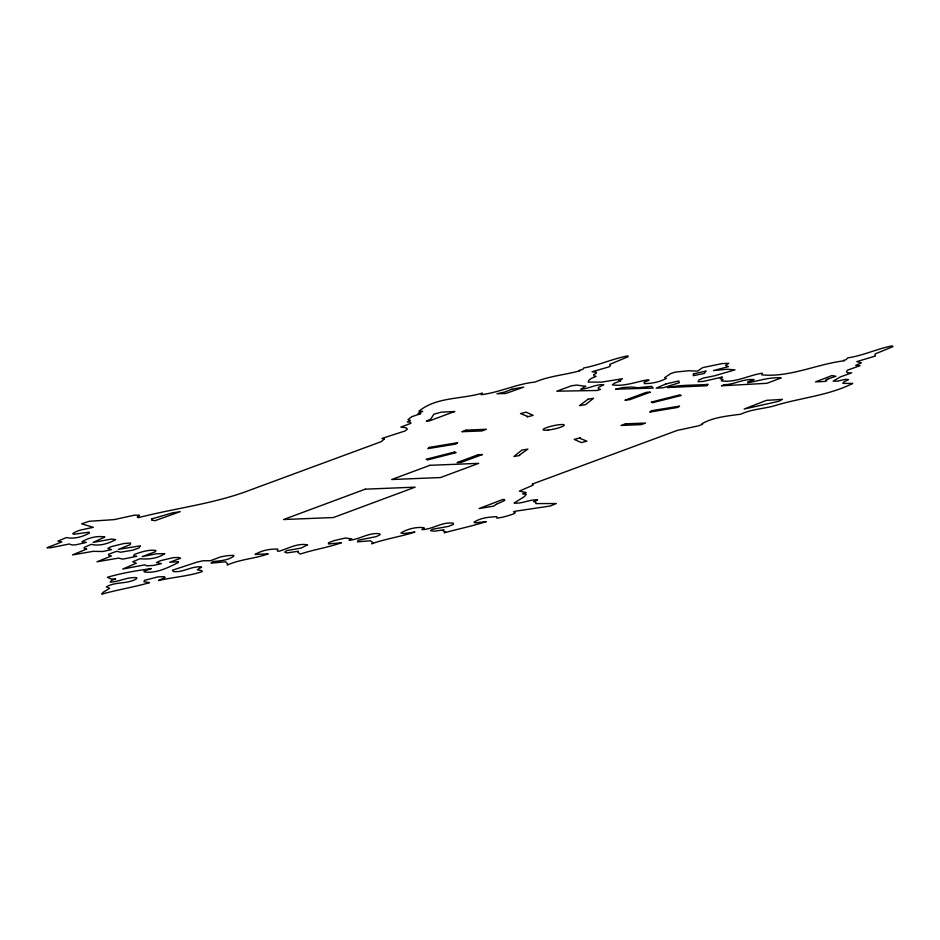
<?xml version="1.0" encoding="UTF-8"?>
<svg xmlns="http://www.w3.org/2000/svg" width="940" height="940" viewBox="0 0 940 940"><rect width="100%" height="100%" fill="white"/><g stroke="black" fill="none" stroke-linecap="round" stroke-linejoin="round"><path stroke-width="1.41" d="M384.143 439.133L381.205 441.671L250.498 489.916C214.355 503.875 175.651 508 138.298 517.682L137.193 516.976L139.508 515.766L139.202 515.132L134.067 515.249L114.046 519.632L89.159 521.301L81.651 523.85L93.342 527.328L80.112 530.125A22.349 3.537 -12.4 0 0 72.756 533.638L73.978 534.249L89.065 532.169L89.476 533.004C82.896 536.775 73.978 539.29 66.446 537.551L57.904 541.087L61.852 541.91L47 547.738L50.572 547.773L69.219 544.013L72.063 544.977L75.952 544.801L86.41 542.392L81.98 541.745C88.501 537.786 97.349 535.53 104.845 537.022L93.095 542.427L111.555 539.055L115.55 539.619C108.641 543.59 99.17 546.446 91.215 544.342L84.189 547.456L84.294 548.654L86.727 549.019L72.486 554.917L93.131 551.334L102.836 551.51L111.461 549.618L107.877 548.361L111.061 546.681L123.798 543.532L130.601 543.014L130.261 544.601L118.452 549.371L140.542 545.799L138.92 547.973L132.81 550.182L120.532 552.215L116.854 551.31L113.576 552.379L108.511 554.353L108.852 555.376L111.367 556.01L96.985 561.779L118.534 558.101L122.74 559.147L136.723 556.327L134.338 556.092L133.703 555.446L134.479 554.377C141.282 551.991 148.732 549.36 155.993 550.499L155.159 551.803L142.187 556.609L156.287 553.801L164.723 553.648C157.803 558.501 148.414 559.547 140.072 558.712L132.752 561.756L136.3 563.201L122.729 569.064L144.69 564.846L147.04 565.868L154.101 565.34L161.41 563.601L156.487 562.567L160.482 560.663L173.465 557.608L178.882 557.514L180.527 558.278L169.647 562.285L178.518 561.685L177.766 562.825C167.461 567.901 156.263 573.541 144.466 571.978L143.867 571.168L151.352 568.582C136.664 570.592 121.671 573.106 107.36 577.289L111.367 579.005L115.726 579.028L111.883 580.18L110.203 582.095C119.11 581.954 127.546 576.62 136.829 577.712L136.606 578.746C127.394 584.398 115.55 581.39 106.361 586.865L109.651 588.322L103.165 592.259L101.731 594.162C117.571 589.732 133.809 587.195 149.554 582.636L143.961 581.684L144.407 580.38L157.685 576.925L163.983 576.667L165.17 577.442L158.472 580.544C172.972 577.113 188.106 576.373 202.276 571.567L201.63 570.592L197.318 569.758L201.63 567.032C191.901 565.574 183.347 572.812 173.324 571.543L172.478 570.204L197.118 562.085L203.052 560.757L210.36 560.734L221.1 556.739L227.786 555.646L233.825 555.317L233.696 556.233C227.738 560.663 219.702 560.734 212.569 561.65L211.054 563.178L225.6 561.768L227.656 563.788L227.21 565.081C240.334 559.159 254.858 558.736 268.205 553.848L255.081 554.459C261.708 550.394 270.203 548.702 277.946 549.172L277.276 550.687L278.287 551.439C287.816 548.843 297.263 542.803 307.533 544.871L301.235 548.032L286.724 550.629L284.703 552.121L286.947 552.896L298.415 551.263L297.992 552.497L300.342 554.048C313.748 549.559 328.013 547.515 341.385 542.768L328.413 543.966L328.589 542.732L334.405 540.535L345.474 538.009L351.865 538.937L349.081 540.148C359.362 539.842 368.762 532.075 379.725 533.803L380.124 534.696L376.458 536.576L358.199 540.241L357.447 541.828L370.395 540.794L373.286 542.815L371.782 543.766C385.87 538.726 400.769 536.705 414.94 532.028L404 533.52L400.887 533.004C407.431 528.914 416.197 526.753 423.999 527.681L424.175 528.339L421.907 529.608C432.647 529.514 442.117 521.465 453.339 523.204L453.339 524.414L448.415 526.4L432.553 529.232L430.52 530.677L434.632 531.182L443.939 529.761L443.034 530.841L445.689 531.946L444.209 532.804C458.121 528.997 472.514 526.048 486.297 521.582L475.194 522.887L474.007 522.229C480.446 517.834 489.07 517.012 496.755 516.671L496.896 518.175L502.089 517.317A22.349 3.537 -12.4 0 0 514.239 513.616L515.285 512.594L513.557 511.76L514.873 511.289L550.182 506.026L556.292 503.535L535.8 503.593L535.918 502.16L533.544 501.596L537.61 499.904C529.549 499.222 522.17 504.075 514.145 503.006L524.297 496.661L526.33 494.264L522.558 493.935L526.118 492.537L519.35 491.138L533.004 485.146L533.274 484.5L532.24 484.1L677.235 430.414L698.408 425.855L702.638 424.222L701.933 423.705C713.625 417.137 727.654 415.974 740.802 414.199C751.013 409.405 762.293 408.865 773.056 406.209C799.411 397.808 827.729 395.963 852.768 383.426L842.804 383.379L844.038 381.793L848.503 379.654L845.636 379.29L837.399 381.158L833.134 381.135L840.325 376.94L851.734 372.839L847.575 372.816L846.458 371.887L847.398 370.207L860.112 365.66L855.717 365.402L861.346 362.84L856.81 361.618L875.481 356.002L874.823 354.921L875.504 353.781L893 346.613L892.201 345.838C877.196 348.764 863.073 355.626 847.809 357.882L846.106 359.644L843.533 360.443L844.12 360.807C816.602 364.144 789.6 377.645 761.741 374.825L762.317 373.192C748.628 375.26 735.35 382.98 721.356 380.853L723.025 379.325L720.205 378.714L722.331 377.011L703.567 381.37L698.044 381.711L698.984 379.866L703.355 378.08L714.635 375.765L734.998 369.855L727.043 369.267L713.507 370.536L728.441 366.635L725.539 365.437L728.747 363.322L722.249 363.569L702.673 367.611L697.55 371.136L688.527 370.736L675.249 372.123L670.913 373.497L664.627 377.669L666.331 378.397C659.786 382.004 651.937 383.567 644.488 383.614L644.1 382.228L649.082 380.23L647.648 379.854C636.016 381.816 624.031 386.74 612.328 384.86L614.455 383.191L620.823 380.806L618.602 380.841L622.48 378.714L601.624 382.134L588.24 382.098L588.84 380.277L591.354 378.362L596.089 376.388L593.904 375.871L593.751 374.461L596.113 373.462L596.454 372.264L592.082 371.735L608.685 366.976L610.459 365.825L609.672 364.426L628.155 356.695L627.803 355.872C612.845 358.704 598.674 365.284 583.658 367.998L583.035 369.22L579.205 370.419L579.827 370.83C564.881 374.931 549.324 375.977 534.966 382.087C516.389 383.92 499.634 392.45 481.221 394.706L482.326 393.108C461.446 399.406 436.348 396.774 418.923 411.25L422.718 411.321L418.03 413.483L420.815 413.659L411.72 416.702L407.96 419.675L410.31 420.392L407.279 422.025L410.228 422.048L410.956 423.282L400.828 427.124L405.974 427.782L407.396 429.122L405.128 430.943L381.981 438.416L384.143 439.133M151.645 518.951L151.516 520.09L154.912 520.713L180.257 511.642L172.349 512.899L151.645 518.951M693.473 373.92L693.215 375.706L704.318 373.415L706.152 370.971L693.473 373.92M454.655 411.509L429.474 420.862L426.431 421.167L430.767 419.064L433.857 414.235L441.154 412.178L454.655 411.509M519.855 454.772L519.374 455.571L513.875 456.488L521.935 450.084L527.904 449.097L519.855 454.772M588.04 399.183L579.51 405.657L585.479 404.67L593.539 398.278L588.04 399.183M707.82 384.378L706.986 385.741L667.423 387.55C680.725 384.636 694.284 385.494 707.82 384.378M527.657 416.444L527.152 416.902L533.203 415.363L526.083 412.178L520.502 413.588L527.657 416.444M580.262 437.852L579.757 438.31L586.913 441.166L581.331 442.587L574.199 439.391L580.262 437.852M429.463 447.381L427.841 448.639L455.912 444.044L457.674 442.681L429.463 447.381M651.502 410.71L649.74 412.084L677.952 407.373L679.573 406.115L651.502 410.71M585.632 386.34L580.755 389.219C588.71 388.855 595.607 384.166 603.715 384.672L598.287 387.574L598.404 388.855L600.46 389.372L597.358 390.476L556.762 391.193L571.602 385.788L576.667 385.071L585.632 386.34M496.344 504.31L493.723 506.12L479.095 508.552L502.712 499.539L504.251 499.434L504.804 500.433L496.344 504.31M478.166 454.69L457.087 462.586L461.047 462.433L482.467 454.525L478.166 454.69M630.011 399.571L624.947 400.24L646.368 392.332L650.327 392.168L630.011 399.571M782.162 399.394L778.743 401.298L744.163 409.053L766.406 400.37L782.162 399.394M511.901 389.184L504.639 392.062L496.931 393.754L505.732 393.507L523.709 387.115L511.901 389.184M828.422 378.75L825.614 380.019L826.871 380.7L824.862 381.44L815.52 381.887L831.982 375.554L835.872 376.282L828.422 378.75M666.049 383.908L656.144 388.149L663.17 387.797L679.326 382.709L678.727 380.947L666.049 383.908M724.282 384.73L721.485 385.811L766.899 383.309L781.258 377.927C769.977 376.822 758.65 380.982 747.711 382.768L747.688 381.946L754.115 379.643C743.94 378.409 734.516 384.542 724.282 384.73M466.029 430.156L461.869 431.695L481.914 430.955L486.427 429.274L466.029 430.156M365.272 489.164L283.586 519.526L333.441 517.529L415.139 487.155L365.272 489.164M429.921 465.312L391.698 479.518L440.484 477.555L478.707 463.349L429.921 465.312M625.5 423.811L620.988 425.479L641.386 424.61L645.545 423.059L625.5 423.811M454.643 451.987L426.184 459.261L427.536 459.895L456.112 452.669L454.643 451.987M654.416 402.203L652.771 402.778L651.303 402.085L679.879 394.87L681.23 395.505L654.416 402.203M622.797 387.562L615.582 389.172L653.183 388.079L651.714 386.328L637.908 387.715L631.633 387.033L622.797 387.562M548.208 430.05A10.798 1.704 -12.4 0 0 564.247 425.162A10.798 1.704 -12.4 0 0 548.654 426.924A10.798 1.704 -12.4 0 0 548.208 430.05"/></g></svg>
